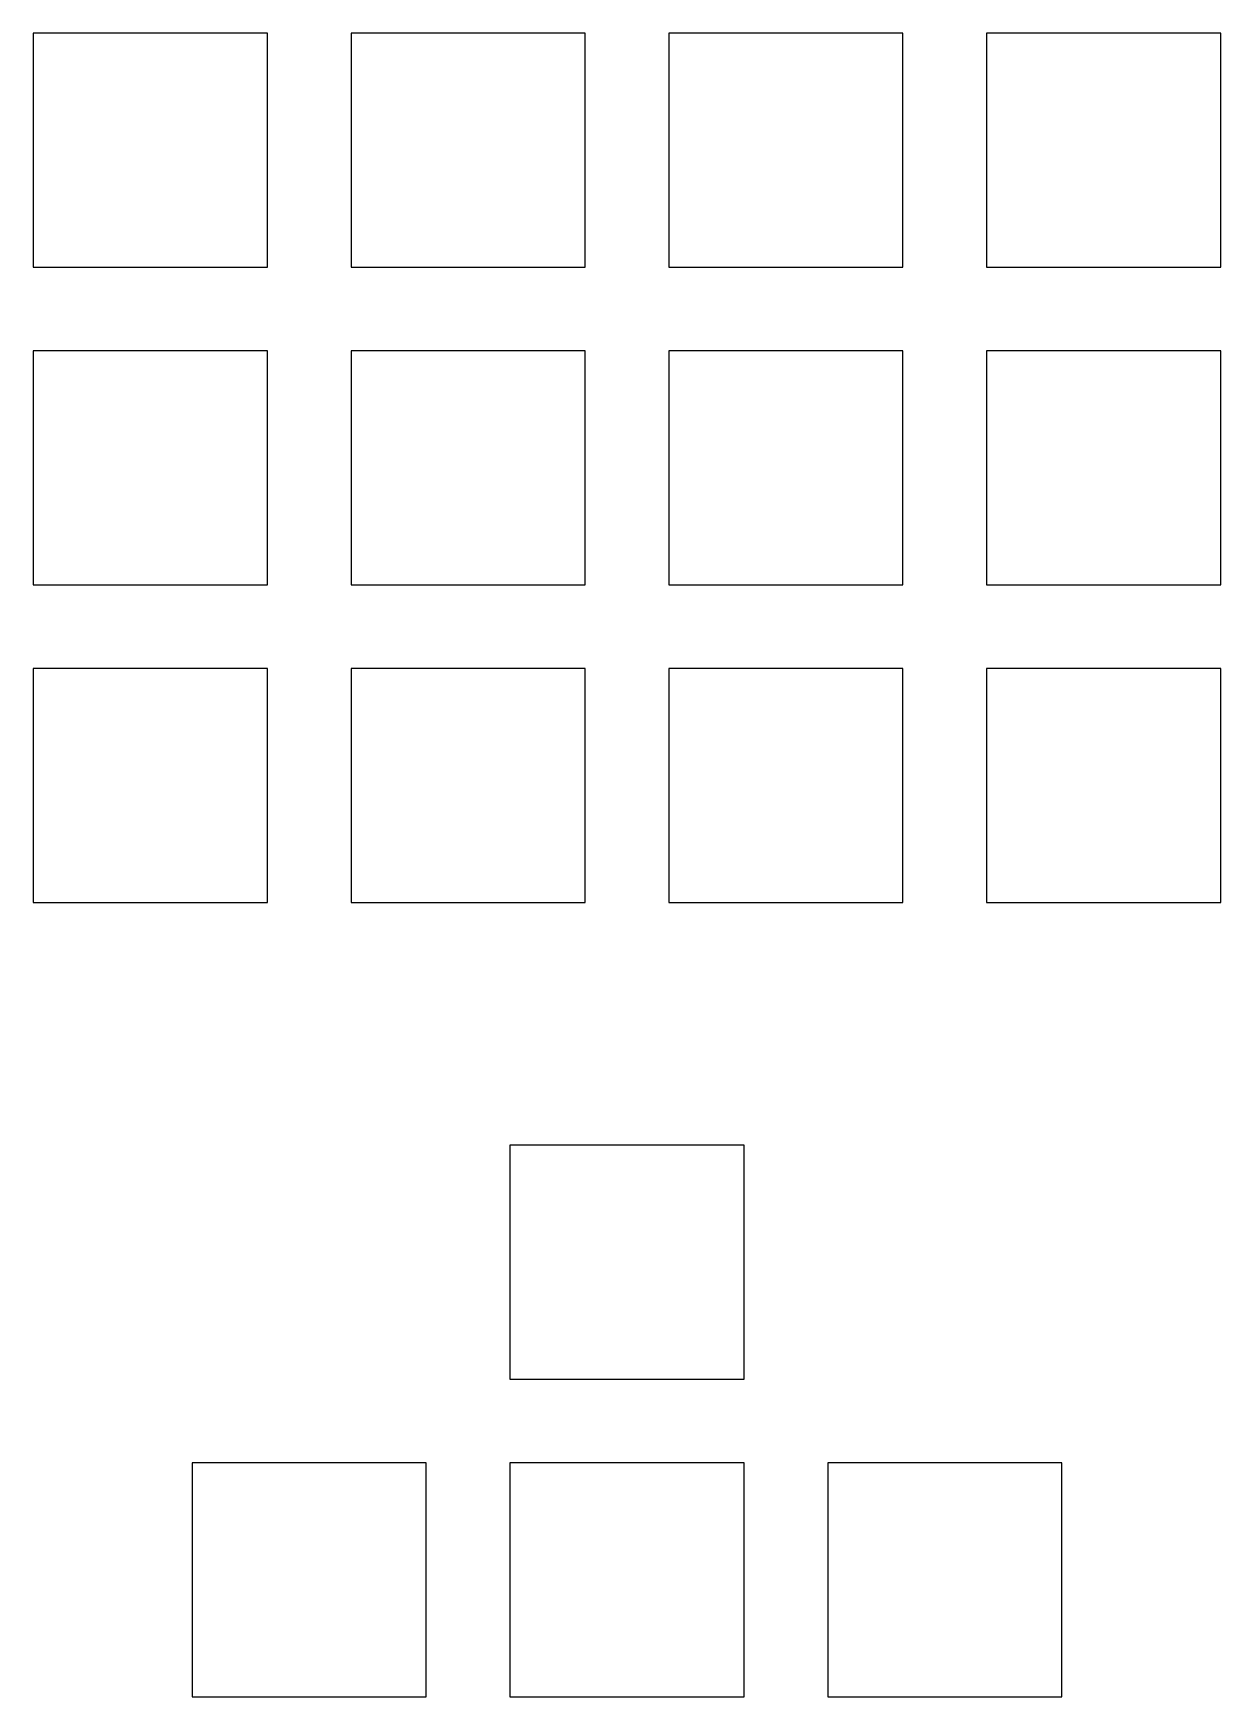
# Model space of a CAD drawing. Header units: millimetres. Extents: x 93 to 164, y -174.5 to -75.
import ezdxf

# ---------------------------------------------------------------- set-up
doc = ezdxf.new("R2010")
doc.units = ezdxf.units.MM

msp = doc.modelspace()

# ---------------------------------------------------------------- linework, layer by layer
at = {"linetype": 'CONTINUOUS'}
for p, q in [((107, -75), (93, -75)), ((93, -75), (93, -89)), ((107, -89), (107, -75)), ((126, -75), (112, -75)), ((112, -75), (112, -89)), ((126, -89), (126, -75)), ((145, -75), (131, -75)), ((131, -75), (131, -89)), ((145, -89), (145, -75)), ((164, -75), (150, -75)), ((150, -75), (150, -89)), ((164, -89), (164, -75)), ((93, -89), (107, -89)), ((112, -89), (126, -89)), ((131, -89), (145, -89)), ((150, -89), (164, -89)), ((107, -94), (93, -94)), ((93, -94), (93, -108)), ((107, -108), (107, -94)), ((126, -94), (112, -94)), ((112, -94), (112, -108)), ((126, -108), (126, -94)), ((145, -94), (131, -94)), ((131, -94), (131, -108)), ((145, -108), (145, -94)), ((164, -94), (150, -94)), ((150, -94), (150, -108)), ((164, -108), (164, -94)), ((93, -108), (107, -108)), ((112, -108), (126, -108)), ((131, -108), (145, -108)), ((150, -108), (164, -108)), ((107, -113), (93, -113)), ((93, -113), (93, -127)), ((107, -127), (107, -113)), ((126, -113), (112, -113)), ((112, -113), (112, -127)), ((126, -127), (126, -113)), ((145, -113), (131, -113)), ((131, -113), (131, -127)), ((145, -127), (145, -113)), ((164, -113), (150, -113)), ((150, -113), (150, -127)), ((164, -127), (164, -113)), ((93, -127), (107, -127)), ((112, -127), (126, -127)), ((131, -127), (145, -127)), ((150, -127), (164, -127)), ((135.5, -141.5), (121.5, -141.5)), ((121.5, -141.5), (121.5, -155.5)), ((135.5, -155.5), (135.5, -141.5)), ((121.5, -155.5), (135.5, -155.5)), ((116.5, -160.5), (102.5, -160.5)), ((102.5, -160.5), (102.5, -174.5)), ((116.5, -174.5), (116.5, -160.5)), ((135.5, -160.5), (121.5, -160.5)), ((121.5, -160.5), (121.5, -174.5)), ((135.5, -174.5), (135.5, -160.5)), ((154.5, -160.5), (140.5, -160.5)), ((140.5, -160.5), (140.5, -174.5)), ((154.5, -174.5), (154.5, -160.5)), ((102.5, -174.5), (116.5, -174.5)), ((121.5, -174.5), (135.5, -174.5)), ((140.5, -174.5), (154.5, -174.5))]:
    msp.add_line(p, q, dxfattribs=at)

doc.saveas('drawing.dxf')
